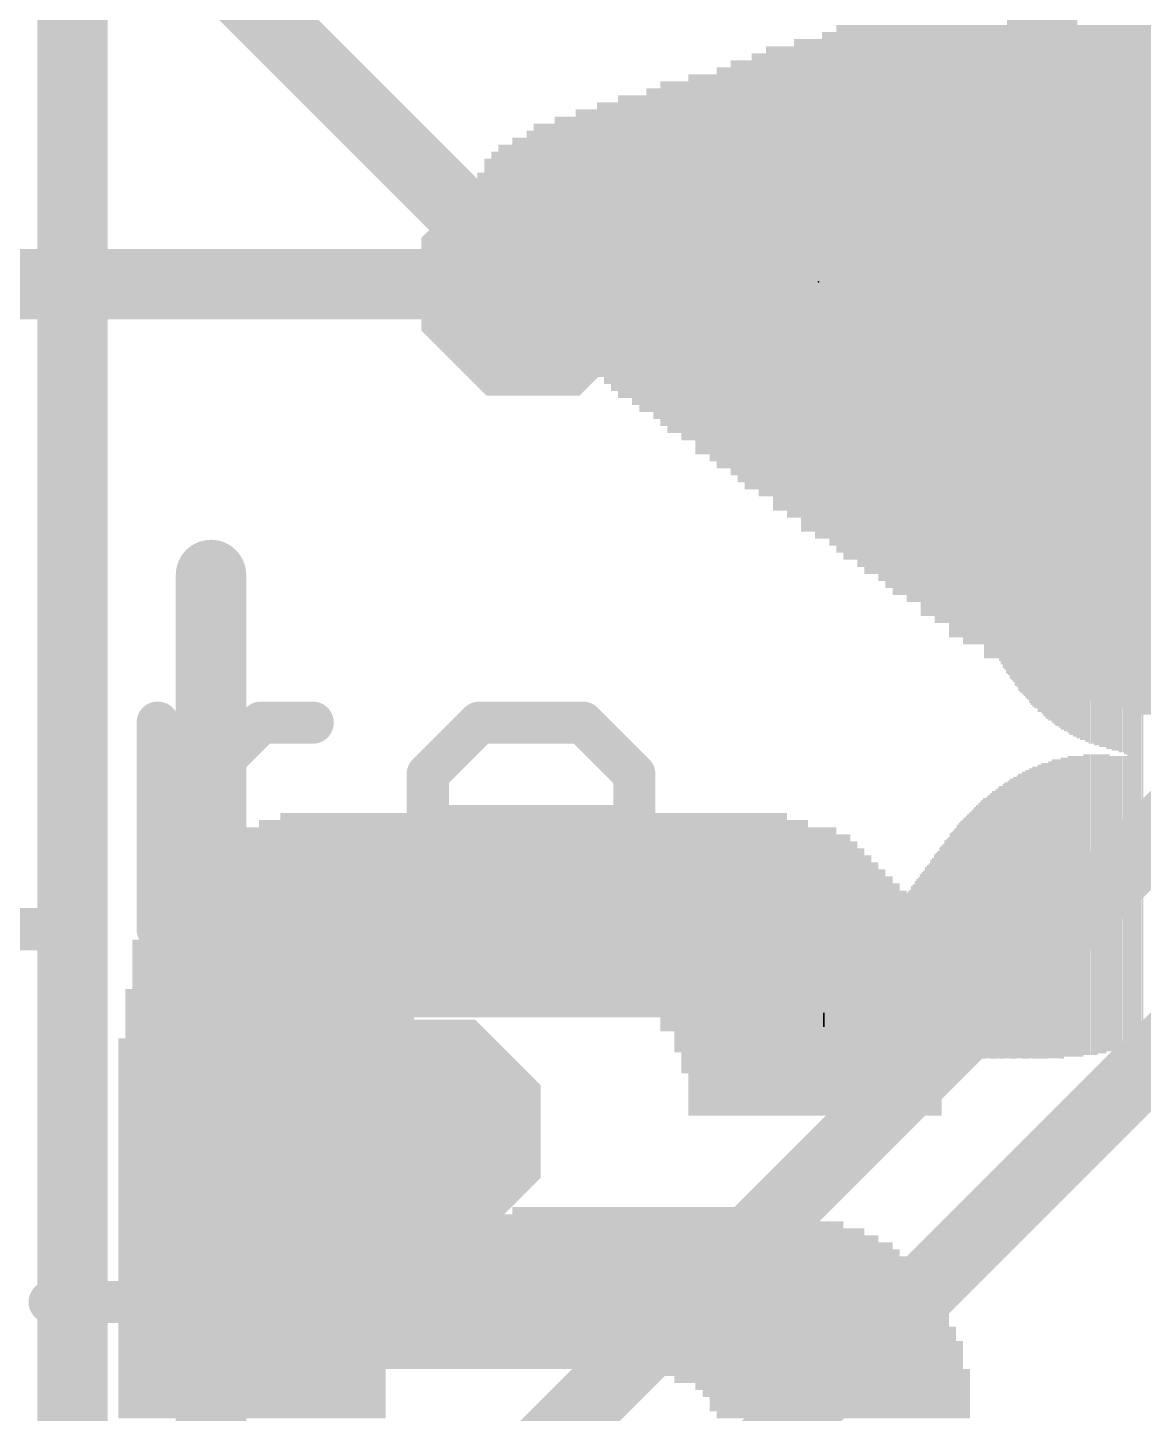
# Model space of a CAD drawing. Extents: x -14.2 to 48.4, y -5.3 to 35.
# Drawn here: x 28.77 to 32.79, y 9.12 to 14.13 of the extents above; entities that cross this region are included whole.
import ezdxf

# ---------------------------------------------------------------- set-up
doc = ezdxf.new("R2010")
doc.units = 0
for name, color, linetype in [('1', 12, 'CONTINUOUS'), ('16', 132, 'CONTINUOUS'), ('18', 110, 'CONTINUOUS'), ('21', 40, 'CONTINUOUS'), ('22', 6, 'CONTINUOUS'), ('23', 40, 'CONTINUOUS')]:
    doc.layers.add(name, color=color, linetype=linetype)

# ---------------------------------------------------------------- blocks, each defined once
blk = doc.blocks.new('RECT')
blk.add_solid([(-0.5, -0.5), (0.5, -0.5), (-0.5, 0.5), (0.5, 0.5)])
blk = doc.blocks.new('OCTAGONV')
at = {"const_width": 0.5}
blk.add_lwpolyline([(-0.25, -0.1036), (-0.25, 0.1036), (-0.1036, 0.25), (0.1036, 0.25), (0.25, 0.1036), (0.25, -0.1036), (0.1036, -0.25), (-0.1036, -0.25), (-0.25, -0.1036), (-0.25, 0.1036)], dxfattribs=at)

msp = doc.modelspace()

# ---------------------------------------------------------------- linework, layer by layer
at = {"layer": '1', "const_width": 0.254}
for points in [[(28.93, 4.89), (28.93, 18.16)], [(32.43, 18.16), (32.43, 12.528)], [(29.53, 14.262), (30.592, 13.2)], [(32.43, 12.528), (36.83, 8.128)], [(29.43, 4.89), (29.43, 12.15)]]:
    msp.add_lwpolyline(points, dxfattribs=at)
at = {"layer": '1', "const_width": 0.127}
for points in [[(30.5471, 13.1551, 1), (30.6369, 13.2449)], [(32.4749, 12.5729, 1), (32.3851, 12.4831)], [(32.3665, 12.528, 1), (32.4935, 12.528)], [(29.4935, 12.15, 1), (29.3665, 12.15)]]:
    msp.add_lwpolyline(points, format="xyb", dxfattribs=at)
at = {"layer": '16', "const_width": 0.254}
for points in [[(36.146, 13.716), (27.28, 4.85)], [(26.18, 13.2), (30.592, 13.2)], [(34.58, 12.95), (27.03, 5.4)]]:
    msp.add_lwpolyline(points, dxfattribs=at)
at = {"layer": '16', "const_width": 0.127}
msp.add_lwpolyline([(30.592, 13.1365, 1), (30.592, 13.2635)], format="xyb", dxfattribs=at)
at = {"layer": '21', "const_width": 0.1524}
for points in [[(29.2377, 10.8712), (29.2377, 11.6169)], [(29.2377, 11.244), (29.6106, 11.6169)], [(29.6106, 11.6169), (29.797, 11.6169)], [(30.2122, 11.4305), (30.3986, 11.6169)], [(30.3986, 11.6169), (30.7715, 11.6169)], [(30.7715, 11.6169), (30.9579, 11.4305)], [(30.2122, 11.0576), (30.2122, 11.4305)], [(30.9579, 11.4305), (30.9579, 11.244)], [(30.9579, 11.244), (30.2122, 11.244)], [(30.3986, 10.8712), (30.2122, 11.0576)], [(28.4581, 10.8712), (28.831, 10.8712)], [(30.7715, 10.8712), (30.3986, 10.8712)], [(28.8479, 9.5255), (29.5936, 9.5255)]]:
    msp.add_lwpolyline(points, dxfattribs=at)
at = {"layer": '21', "const_width": 0.0762}
for points in [[(29.2758, 11.6169, 1), (29.1996, 11.6169)], [(29.6106, 11.655, 1), (29.6106, 11.5788)], [(29.6375, 11.59, 1), (29.5836, 11.6438)], [(29.797, 11.5788, 1), (29.797, 11.655)], [(30.3986, 11.655, 1), (30.3986, 11.5788)], [(30.4256, 11.59, 1), (30.3717, 11.6438)], [(30.7984, 11.6438, 1), (30.7445, 11.59)], [(30.7715, 11.5788, 1), (30.7715, 11.655)], [(30.2503, 11.4305, 1), (30.1741, 11.4305)], [(30.996, 11.4305, 1), (30.9198, 11.4305)], [(30.1853, 11.4574, 1), (30.2391, 11.4035)], [(30.931, 11.4035, 1), (30.9848, 11.4574)], [(29.2108, 11.271, 1), (29.2646, 11.2171)], [(30.2122, 11.2821, 1), (30.2122, 11.2059)], [(30.9579, 11.2059, 1), (30.9579, 11.2821)], [(30.9198, 11.244, 1), (30.996, 11.244)], [(30.2391, 11.0846, 1), (30.1853, 11.0307)], [(30.1741, 11.0576, 1), (30.2503, 11.0576)], [(28.831, 10.8331, 1), (28.831, 10.9093)], [(29.1996, 10.8712, 1), (29.2758, 10.8712)], [(30.3986, 10.9093, 1), (30.3986, 10.8331)], [(30.3717, 10.8443, 1), (30.4256, 10.8981)], [(30.7715, 10.8331, 1), (30.7715, 10.9093)], [(28.8479, 9.5636, 1), (28.8479, 9.4874)], [(29.5936, 9.4874, 1), (29.5936, 9.5636)]]:
    msp.add_lwpolyline(points, format="xyb", dxfattribs=at)
at = {"layer": '23'}
msp.add_point((31.623, 13.208), dxfattribs=at)

# ---------------------------------------------------------------- block references
at = {"layer": '18', "xscale": 0.8064, "yscale": 0.8064}
for p in [(30.592, 13.2), (30.592, 13.2), (30.217, 10.141), (30.217, 10.141)]:
    msp.add_blockref('OCTAGONV', p, dxfattribs=at)
at = {"layer": '21', "rotation": 270}
for p, xscale, yscale in [((32.0231, 12.681), 0.2477, 0.0063), ((32.0294, 12.6714), 0.2794, 0.0064), ((32.0358, 12.6683), 0.2985, 0.0063), ((32.0421, 12.6587), 0.3302, 0.0064), ((32.0485, 12.6524), 0.3429, 0.0063), ((32.0548, 12.6429), 0.3747, 0.0064), ((32.0612, 12.6334), 0.3937, 0.0063), ((32.0675, 12.6302), 0.4127, 0.0064), ((32.0739, 12.6174), 0.4381, 0.0063), ((32.0802, 12.6111), 0.4636, 0.0064), ((32.0866, 12.6016), 0.4826, 0.0063), ((32.0929, 12.5953), 0.4953, 0.0064), ((32.0993, 12.5826), 0.5207, 0.0063), ((32.1056, 12.5762), 0.5334, 0.0064), ((32.112, 12.5635), 0.5588, 0.0063), ((32.1183, 12.554), 0.5779, 0.0064), ((32.1247, 12.5445), 0.5969, 0.0063), ((32.131, 12.5349), 0.616, 0.0064), ((32.1374, 12.5254), 0.635, 0.0063), ((32.1437, 12.5159), 0.6541, 0.0064), ((32.1501, 12.5031), 0.6667, 0.0063), ((32.1564, 12.4936), 0.6858, 0.0064), ((32.1628, 12.4841), 0.7048, 0.0063), ((32.1691, 12.4746), 0.7239, 0.0064), ((32.1755, 12.465), 0.7429, 0.0063), ((32.1818, 12.4524), 0.7557, 0.0064), ((32.1882, 12.4428), 0.7747, 0.0063), ((32.1945, 12.4333), 0.7938, 0.0064), ((32.2009, 12.4206), 0.8064, 0.0063), ((32.2072, 12.4111), 0.8255, 0.0064), ((32.2136, 12.4016), 0.8445, 0.0063), ((32.2199, 12.3889), 0.8573, 0.0064), ((32.2263, 12.3825), 0.87, 0.0063), ((32.2326, 12.373), 0.889, 0.0064), ((32.239, 12.3635), 0.8953, 0.0063), ((32.2453, 12.3571), 0.908, 0.0064), ((32.2517, 12.3508), 0.9207, 0.0063), ((32.258, 12.3413), 0.9271, 0.0064), ((32.2644, 12.3349), 0.9398, 0.0063), ((32.2707, 12.3285), 0.9525, 0.0064), ((31.9913, 12.7095), 0.1016, 0.0064), ((31.9977, 12.7032), 0.1397, 0.0063), ((32.004, 12.6969), 0.1651, 0.0064), ((32.0104, 12.6936), 0.1969, 0.0063), ((32.0167, 12.6873), 0.2222, 0.0064), ((32.2771, 12.319), 0.9588, 0.0063), ((32.2834, 12.3127), 0.9715, 0.0064), ((32.2898, 12.3063), 0.9842, 0.0063), ((32.2961, 12.3), 0.9843, 0.0064), ((32.3025, 12.2936), 0.997, 0.0063), ((32.3088, 12.2904), 1.0033, 0.0064), ((32.3152, 12.2841), 1.016, 0.0063), ((32.3215, 12.2777), 1.016, 0.0064), ((32.3279, 12.2746), 1.0223, 0.0063), ((32.3342, 12.2651), 1.0287, 0.0064), ((32.3406, 12.2619), 1.0351, 0.0063), ((32.3469, 12.2555), 1.0478, 0.0064), ((32.3533, 12.2523), 1.0541, 0.0063), ((32.3596, 12.246), 1.0541, 0.0064), ((32.3659, 12.2428), 1.0604, 0.0063), ((32.3723, 12.2365), 1.0605, 0.0064), ((32.3787, 12.2333), 1.0668, 0.0063), ((32.385, 12.227), 1.0795, 0.0064), ((32.3914, 12.2238), 1.0859, 0.0063), ((32.3977, 12.2174), 1.0858, 0.0064), ((32.404, 12.2142), 1.0922, 0.0063), ((31.985, 12.7096), 0.0635, 0.0063), ((32.4104, 12.2111), 1.0859, 0.0064), ((32.4168, 12.2047), 1.0986, 0.0063), ((32.4231, 12.2047), 1.0986, 0.0064), ((32.4295, 12.2016), 1.1049, 0.0063), ((32.4358, 12.1951), 1.1049, 0.0064), ((32.4421, 12.192), 1.1112, 0.0063), ((32.4485, 12.1888), 1.1176, 0.0064), ((32.4549, 12.1825), 1.1176, 0.0063), ((32.4612, 12.1825), 1.1176, 0.0064), ((32.4676, 12.1793), 1.124, 0.0063), ((32.4739, 12.173), 1.1239, 0.0064), ((32.4802, 12.1698), 1.1303, 0.0063), ((32.4866, 12.1698), 1.1303, 0.0064), ((32.493, 12.1635), 1.1303, 0.0063), ((32.4993, 12.1603), 1.1367, 0.0064), ((32.5057, 12.1603), 1.1367, 0.0063), ((32.512, 12.1539), 1.1366, 0.0064), ((32.5183, 12.1539), 1.1366, 0.0063), ((32.5247, 12.1507), 1.143, 0.0064), ((32.5311, 12.1444), 1.143, 0.0063), ((32.5374, 12.1444), 1.143, 0.0064), ((32.5438, 12.1412), 1.1494, 0.0063), ((32.5501, 12.138), 1.143, 0.0064), ((32.5564, 12.1349), 1.1493, 0.0063), ((32.5628, 12.1349), 1.1493, 0.0064), ((32.5692, 12.1285), 1.1494, 0.0063), ((32.5755, 12.1285), 1.1494, 0.0064), ((32.5819, 12.1285), 1.1494, 0.0063), ((32.5882, 12.1222), 1.1493, 0.0064), ((32.5945, 12.1222), 1.1493, 0.0063), ((32.6009, 12.1189), 1.1557, 0.0064), ((32.6073, 12.1158), 1.1494, 0.0063), ((32.6136, 12.1158), 1.1494, 0.0064), ((32.62, 12.1127), 1.1557, 0.0063), ((32.6263, 12.1095), 1.1493, 0.0064), ((32.6326, 12.1095), 1.1493, 0.0063), ((32.639, 12.1063), 1.1557, 0.0064), ((32.6454, 12.1031), 1.1494, 0.0063), ((32.6517, 12.1031), 1.1494, 0.0064), ((32.6581, 12.1031), 1.1494, 0.0063), ((32.6644, 12.0968), 1.1493, 0.0064), ((32.6707, 12.0968), 1.1493, 0.0063), ((32.6771, 12.0968), 1.1493, 0.0064), ((32.6835, 12.0904), 1.1494, 0.0063), ((32.6898, 12.0904), 1.1494, 0.0064), ((32.6962, 12.0904), 1.1494, 0.0063), ((32.7025, 12.0872), 1.143, 0.0064), ((32.7088, 12.0841), 1.1493, 0.0063), ((32.7152, 12.0841), 1.1493, 0.0064), ((32.7216, 12.0809), 1.143, 0.0063), ((32.7279, 12.0777), 1.1494, 0.0064), ((32.7343, 12.0777), 1.1494, 0.0063), ((32.7406, 11.5475), 2.1971, 0.0064), ((32.7469, 11.5475), 2.1971, 0.0063), ((32.7533, 11.5475), 2.1971, 0.0064), ((32.7597, 11.5475), 2.1844, 0.0063), ((32.766, 11.5475), 2.1844, 0.0064), ((32.7724, 11.5475), 2.1844, 0.0063), ((32.7787, 11.5475), 2.1717, 0.0064), ((32.785, 11.5475), 2.1717, 0.0063), ((32.7914, 11.8681), 1.5303, 0.0064), ((32.3977, 10.9315), 1.0541, 0.0064), ((32.404, 10.9315), 1.0541, 0.0063), ((32.4104, 10.9315), 1.0541, 0.0064), ((32.4168, 10.9347), 1.0604, 0.0063), ((32.4231, 10.9347), 1.0604, 0.0064), ((32.4295, 10.9379), 1.0668, 0.0063), ((32.4358, 10.9379), 1.0668, 0.0064), ((32.4421, 10.9379), 1.0668, 0.0063), ((32.4485, 10.9379), 1.0668, 0.0064), ((32.4549, 10.9411), 1.0731, 0.0063), ((32.4612, 10.9411), 1.0731, 0.0064), ((32.4676, 10.9443), 1.0795, 0.0063), ((32.4739, 10.9443), 1.0795, 0.0064), ((32.4802, 10.9443), 1.0795, 0.0063), ((32.4866, 10.9443), 1.0795, 0.0064), ((32.493, 10.9443), 1.0795, 0.0063), ((32.4993, 10.9474), 1.0858, 0.0064), ((32.5057, 10.9474), 1.0858, 0.0063), ((32.512, 10.9505), 1.0795, 0.0064), ((32.5183, 10.9505), 1.0795, 0.0063), ((32.5247, 10.9538), 1.0859, 0.0064), ((32.5311, 10.9538), 1.0859, 0.0063), ((32.5374, 10.9538), 1.0859, 0.0064), ((32.5438, 10.9538), 1.0859, 0.0063), ((32.5501, 10.9538), 1.0859, 0.0064), ((32.5564, 10.9538), 1.0859, 0.0063), ((32.5628, 10.9538), 1.0859, 0.0064), ((32.5692, 10.9538), 1.0859, 0.0063), ((32.5755, 10.9538), 1.0859, 0.0064), ((32.5819, 10.9601), 1.0858, 0.0063), ((32.5882, 10.9601), 1.0858, 0.0064), ((32.5945, 10.9601), 1.0858, 0.0063), ((32.6009, 10.9601), 1.0858, 0.0064), ((32.6073, 10.9601), 1.0858, 0.0063), ((32.6136, 10.9601), 1.0858, 0.0064), ((32.62, 10.9601), 1.0858, 0.0063), ((32.6263, 10.9601), 1.0858, 0.0064), ((32.6326, 10.9633), 1.0795, 0.0063), ((32.639, 10.9633), 1.0795, 0.0064), ((32.6454, 10.9633), 1.0795, 0.0063), ((32.6517, 10.9633), 1.0795, 0.0064), ((32.6581, 10.9633), 1.0795, 0.0063), ((32.6644, 10.9665), 1.0731, 0.0064), ((32.6707, 10.9665), 1.0731, 0.0063), ((32.6771, 10.9633), 1.0668, 0.0064), ((32.6835, 10.9633), 1.0668, 0.0063), ((32.6898, 10.9633), 1.0668, 0.0064), ((32.6962, 10.9665), 1.0605, 0.0063), ((32.7025, 10.9665), 1.0605, 0.0064), ((32.7088, 10.9665), 1.0605, 0.0063), ((32.7152, 10.9696), 1.0541, 0.0064), ((32.7216, 10.9696), 1.0541, 0.0063), ((32.7279, 10.9696), 1.0541, 0.0064), ((32.7343, 10.9696), 1.0541, 0.0063), ((32.3088, 10.9062), 1.0033, 0.0064), ((32.3152, 10.9093), 1.0096, 0.0063), ((32.3215, 10.9093), 1.0096, 0.0064), ((32.3279, 10.9125), 1.016, 0.0063), ((32.3342, 10.9125), 1.016, 0.0064), ((32.3406, 10.9157), 1.0223, 0.0063), ((32.3469, 10.9189), 1.0287, 0.0064), ((32.3533, 10.9189), 1.0287, 0.0063), ((32.3596, 10.922), 1.035, 0.0064), ((32.3659, 10.922), 1.035, 0.0063), ((32.3723, 10.9252), 1.0414, 0.0064), ((32.3787, 10.9252), 1.0414, 0.0063), ((32.385, 10.9284), 1.0477, 0.0064), ((32.3914, 10.9284), 1.0477, 0.0063), ((32.239, 10.8808), 0.9525, 0.0063), ((32.2453, 10.8839), 0.9588, 0.0064), ((32.2517, 10.8871), 0.9652, 0.0063), ((32.258, 10.8871), 0.9652, 0.0064), ((32.2644, 10.8902), 0.9715, 0.0063), ((32.2707, 10.8935), 0.9779, 0.0064), ((32.2771, 10.8966), 0.9842, 0.0063), ((32.2834, 10.8966), 0.9842, 0.0064), ((32.2898, 10.8998), 0.9906, 0.0063), ((32.2961, 10.903), 0.9969, 0.0064), ((32.3025, 10.903), 0.9969, 0.0063), ((32.1818, 10.8554), 0.9017, 0.0064), ((32.1882, 10.8585), 0.908, 0.0063), ((32.1945, 10.8617), 0.9144, 0.0064), ((32.2009, 10.8649), 0.9207, 0.0063), ((32.2072, 10.8681), 0.9271, 0.0064), ((32.2136, 10.8712), 0.9334, 0.0063), ((32.2199, 10.8744), 0.9398, 0.0064), ((32.2263, 10.8744), 0.9398, 0.0063), ((32.2326, 10.8776), 0.9461, 0.0064), ((32.131, 10.83), 0.8509, 0.0064), ((32.1374, 10.8331), 0.8572, 0.0063), ((32.1437, 10.8363), 0.8636, 0.0064), ((32.1501, 10.8395), 0.8699, 0.0063), ((32.1564, 10.8427), 0.8763, 0.0064), ((32.1628, 10.8458), 0.8826, 0.0063), ((32.1691, 10.849), 0.889, 0.0064), ((32.1755, 10.8521), 0.8953, 0.0063), ((32.0929, 10.8046), 0.8001, 0.0064), ((32.0993, 10.8109), 0.8128, 0.0063), ((32.1056, 10.814), 0.8191, 0.0064), ((32.112, 10.8173), 0.8255, 0.0063), ((32.1183, 10.8204), 0.8318, 0.0064), ((32.1247, 10.8268), 0.8445, 0.0063), ((32.0548, 10.7792), 0.7493, 0.0064), ((32.0612, 10.7855), 0.762, 0.0063), ((32.0675, 10.7887), 0.7683, 0.0064), ((32.0739, 10.7919), 0.7747, 0.0063), ((32.0802, 10.7982), 0.7874, 0.0064), ((32.0866, 10.8014), 0.7937, 0.0063), ((32.0231, 10.7569), 0.7048, 0.0063), ((32.0294, 10.7633), 0.7175, 0.0064), ((32.0358, 10.7665), 0.7239, 0.0063), ((32.0421, 10.7728), 0.7366, 0.0064), ((32.0485, 10.7759), 0.7429, 0.0063), ((31.985, 10.7315), 0.654, 0.0063), ((31.9913, 10.7378), 0.6667, 0.0064), ((31.9977, 10.7411), 0.6731, 0.0063), ((32.004, 10.7442), 0.6794, 0.0064), ((32.0104, 10.7506), 0.6921, 0.0063), ((32.0167, 10.7538), 0.6985, 0.0064), ((32.7914, 10.7665), 0.5969, 0.0064), ((31.9469, 10.7061), 0.6032, 0.0063), ((31.9532, 10.7093), 0.6096, 0.0064), ((31.9596, 10.7157), 0.6223, 0.0063), ((31.9659, 10.7188), 0.6286, 0.0064), ((31.9723, 10.7252), 0.6413, 0.0063), ((31.9786, 10.7284), 0.6477, 0.0064), ((31.9088, 10.6807), 0.5524, 0.0063), ((31.9151, 10.6839), 0.5588, 0.0064), ((31.9215, 10.6903), 0.5715, 0.0063), ((31.9278, 10.6934), 0.5778, 0.0064), ((31.9342, 10.6966), 0.5842, 0.0063), ((31.9405, 10.703), 0.5969, 0.0064), ((31.8707, 10.6553), 0.5016, 0.0063), ((31.877, 10.6585), 0.508, 0.0064), ((31.8834, 10.6616), 0.5143, 0.0063), ((31.8897, 10.668), 0.527, 0.0064), ((31.8961, 10.6712), 0.5334, 0.0063), ((31.9024, 10.6776), 0.5461, 0.0064), ((31.8326, 10.6299), 0.4508, 0.0063), ((31.8389, 10.6331), 0.4572, 0.0064), ((31.8453, 10.6363), 0.4635, 0.0063), ((31.8516, 10.6426), 0.4762, 0.0064), ((31.858, 10.6458), 0.4826, 0.0063), ((31.8643, 10.649), 0.4889, 0.0064), ((31.8008, 10.6077), 0.4064, 0.0064), ((31.8072, 10.6109), 0.4127, 0.0063), ((31.8135, 10.6141), 0.4191, 0.0064), ((31.8199, 10.6204), 0.4318, 0.0063), ((31.8262, 10.6235), 0.4381, 0.0064), ((31.7691, 10.5854), 0.3619, 0.0063), ((31.7754, 10.5887), 0.3683, 0.0064), ((31.7818, 10.595), 0.381, 0.0063), ((31.7881, 10.5982), 0.3873, 0.0064), ((31.7945, 10.6014), 0.3937, 0.0063), ((31.7309, 10.5664), 0.2984, 0.0063), ((31.7373, 10.5664), 0.3112, 0.0064), ((31.7437, 10.5696), 0.3175, 0.0063), ((31.75, 10.5759), 0.3302, 0.0064), ((31.7564, 10.5791), 0.3366, 0.0063), ((31.7627, 10.5791), 0.3492, 0.0064), ((31.6928, 10.5442), 0.2286, 0.0063), ((31.6992, 10.5506), 0.2413, 0.0064), ((31.7056, 10.5505), 0.254, 0.0063), ((31.7119, 10.5569), 0.2667, 0.0064), ((31.7183, 10.5569), 0.2794, 0.0063), ((31.7246, 10.5601), 0.2857, 0.0064), ((31.6611, 10.5442), 0.1397, 0.0064), ((31.6675, 10.541), 0.1588, 0.0063), ((31.6738, 10.5442), 0.1778, 0.0064), ((31.6802, 10.541), 0.1968, 0.0063), ((31.6865, 10.5442), 0.2159, 0.0064), ((31.6421, 10.5442), 0.0508, 0.0063), ((31.6484, 10.541), 0.0826, 0.0064), ((31.6547, 10.541), 0.1206, 0.0063)]:
    msp.add_blockref('RECT', p, dxfattribs=dict(at, xscale=xscale, yscale=yscale))
at = {"layer": '22', "yscale": 0.0254, "rotation": 180}
for p, xscale in [((32.8803, 14.097), 2.4892), ((32.893, 14.1224), 2.413), ((32.8168, 14.0462), 2.7686), ((33.3375, 14.0716), 3.6068), ((33.2232, 13.9954), 3.8354), ((33.2613, 14.0208), 3.7592), ((33.147, 13.9446), 3.9878), ((33.1978, 13.97), 3.8862), ((33.0708, 13.8938), 4.1402), ((33.0962, 13.9192), 4.0894), ((32.9819, 13.843), 4.318), ((33.02, 13.8684), 4.2418), ((32.9057, 13.7922), 4.4704), ((32.9438, 13.8176), 4.3942), ((32.8676, 13.7668), 4.5466), ((32.8422, 13.716), 4.6482), ((32.8676, 13.7414), 4.5974), ((32.8041, 13.6652), 4.7244), ((32.8168, 13.6906), 4.699), ((32.7914, 13.6398), 4.7498), ((32.8041, 13.6144), 4.7752), ((32.7787, 13.5636), 4.826), ((32.7914, 13.589), 4.8006), ((32.7914, 13.5382), 4.8514), ((32.7914, 13.5128), 4.8514), ((32.7914, 13.4874), 4.8514), ((32.8041, 13.462), 4.8768), ((32.7914, 13.4366), 4.9022), ((32.7914, 13.4112), 4.9022), ((32.8041, 13.3858), 4.9276), ((32.8168, 13.3604), 4.953), ((32.8168, 13.335), 4.953), ((32.8422, 13.3096), 4.953), ((32.8422, 13.2842), 4.953), ((32.8549, 13.2588), 4.9784), ((32.8803, 13.2334), 4.9784), ((32.893, 13.208), 4.953), ((32.9057, 13.1826), 4.9784), ((32.9438, 13.1572), 5.0038), ((32.9819, 13.1318), 5.0292), ((32.258, 13.1064), 3.5306), ((32.2199, 13.081), 3.3528), ((32.2199, 13.0556), 3.302), ((32.1945, 13.0302), 3.2004), ((32.2072, 13.0048), 3.1242), ((32.2072, 12.9794), 3.0734), ((32.2199, 12.954), 3.048), ((32.2326, 12.9286), 2.9718), ((32.2453, 12.9032), 2.9464), ((32.2707, 12.8778), 2.9464), ((32.2961, 12.8524), 2.8956), ((32.3088, 12.827), 2.8702), ((32.3469, 12.8016), 2.8956), ((32.385, 12.7762), 2.8702), ((32.3977, 12.7508), 2.8448), ((32.4485, 12.7254), 2.8448), ((32.4866, 12.7), 2.8702), ((32.512, 12.6746), 2.8702), ((32.5755, 12.6492), 2.8956), ((32.639, 12.6238), 2.921), ((32.6644, 12.5984), 2.9718), ((32.7406, 12.573), 3.0226), ((32.7914, 12.5476), 3.0734), ((32.9565, 12.5222), 3.302), ((34.9123, 12.4968), 7.1628), ((34.9123, 12.4714), 7.112), ((34.9123, 12.446), 7.0104), ((34.8869, 12.4206), 6.858), ((34.8742, 12.3952), 6.8326), ((34.8488, 12.3698), 6.6802), ((34.8107, 12.3444), 6.5024), ((34.7599, 12.319), 6.4008), ((33.8201, 12.2936), 4.4196), ((33.8201, 12.2682), 4.318), ((33.8201, 12.2428), 4.2672), ((33.8328, 12.2174), 4.2418), ((33.528, 12.192), 3.5306), ((33.5153, 12.1666), 3.4544), ((33.5153, 12.1412), 3.3528), ((33.5026, 12.1158), 3.2766), ((33.5153, 12.0904), 3.2512), ((33.5153, 12.065), 3.1496), ((33.528, 12.0396), 3.0734), ((33.528, 12.0142), 3.0734), ((33.528, 11.9888), 2.9718), ((33.5407, 11.9634), 2.8956), ((33.5407, 11.938), 2.8956), ((33.5534, 11.9126), 2.8194), ((33.5788, 11.8872), 2.7178), ((33.5788, 11.8618), 2.7178), ((33.6042, 11.8364), 2.6162), ((33.6169, 11.811), 2.54), ((33.6169, 11.7856), 2.4892), ((33.655, 11.7602), 2.413), ((33.1724, 11.7348), 1.2954), ((33.1851, 11.7094), 1.2192), ((33.1724, 11.684), 1.0414), ((33.1724, 11.6586), 0.8382), ((30.5943, 11.2522), 1.9812), ((30.5943, 11.2776), 1.8288), ((30.5943, 11.2014), 2.286), ((30.5943, 11.2268), 2.1844), ((30.5816, 11.1506), 2.413), ((30.5816, 11.176), 2.3622), ((30.5816, 11.0998), 2.5146), ((30.5816, 11.1252), 2.4638), ((30.5816, 11.049), 2.6162), ((30.5816, 11.0744), 2.5654), ((30.5816, 10.9982), 2.7178), ((30.5816, 11.0236), 2.667), ((30.5816, 10.9474), 2.7686), ((30.5816, 10.9728), 2.7178), ((30.5816, 10.922), 2.8194), ((30.5816, 10.8966), 2.8194), ((30.5816, 10.8712), 2.8194), ((30.5816, 10.8458), 2.8194), ((30.5689, 10.8204), 2.8448), ((30.5816, 10.795), 2.8702), ((30.5816, 10.7696), 2.8702), ((30.5816, 10.7442), 2.8702), ((30.5816, 10.7188), 2.8702), ((30.5816, 10.6934), 2.8702), ((30.5816, 10.6426), 2.921), ((30.5816, 10.668), 2.8702), ((30.5816, 10.6172), 2.921), ((30.5816, 10.5918), 2.921), ((30.5816, 10.5664), 2.921), ((29.6418, 10.541), 1.0414), ((31.5468, 10.541), 0.9906), ((29.6291, 10.5156), 1.016), ((31.5468, 10.5156), 0.9906), ((29.6037, 10.4648), 1.016), ((29.6164, 10.4902), 0.9906), ((31.5722, 10.4902), 0.9398), ((31.5722, 10.4648), 0.9398), ((29.6037, 10.4394), 1.016), ((29.591, 10.414), 0.9906), ((31.5849, 10.4394), 0.9652), ((31.5976, 10.414), 0.9398), ((29.591, 10.3886), 0.9906), ((29.591, 10.3632), 0.9906), ((31.5976, 10.3886), 0.9398), ((31.5976, 10.3632), 0.9398), ((29.591, 10.3378), 0.9906), ((29.5783, 10.3124), 0.9652), ((31.6103, 10.3378), 0.9144), ((31.6103, 10.3124), 0.9144), ((29.5783, 10.287), 0.9652), ((29.5783, 10.2616), 0.9652), ((31.6103, 10.287), 0.9144), ((31.6103, 10.2616), 0.9144), ((29.5783, 10.2362), 0.9652), ((29.5783, 10.2108), 0.9652), ((31.6103, 10.2362), 0.9144), ((31.6103, 10.2108), 0.9144), ((29.5783, 10.1854), 0.9652), ((29.5783, 10.16), 0.9652), ((29.5783, 10.1346), 0.9652), ((29.5783, 10.1092), 0.9652), ((29.5783, 10.0838), 0.9652), ((29.5783, 10.0584), 0.9652), ((29.5783, 10.033), 0.9652), ((29.5783, 10.0076), 0.9652), ((29.5783, 9.9822), 0.9652), ((29.5783, 9.9568), 0.9652), ((29.5783, 9.9314), 0.9652), ((29.5783, 9.906), 0.9652), ((29.5783, 9.8806), 0.9652), ((29.5783, 9.8552), 0.9652), ((31.0134, 9.8552), 0.9906), ((29.5783, 9.8298), 0.9652), ((29.5783, 9.8044), 0.9652), ((30.9499, 9.8044), 1.524), ((31.0007, 9.8298), 1.2192), ((30.4419, 9.779), 2.6924), ((30.4673, 9.7536), 2.7432), ((30.4927, 9.7282), 2.794), ((30.5054, 9.7028), 2.8194), ((30.5181, 9.6774), 2.8448), ((30.5435, 9.652), 2.8956), ((30.5435, 9.6266), 2.8956), ((30.5562, 9.6012), 2.921), ((30.5689, 9.5758), 2.9464), ((30.5816, 9.5504), 2.9718), ((30.5816, 9.525), 2.9718), ((30.5943, 9.4996), 2.9972), ((30.5943, 9.4742), 2.9972), ((30.5943, 9.4488), 2.9972), ((30.607, 9.4234), 3.0226), ((30.607, 9.398), 3.0226), ((30.6197, 9.3726), 3.048), ((30.6197, 9.3472), 3.048), ((30.6197, 9.3218), 3.048), ((30.6197, 9.2964), 3.048), ((29.5783, 9.271), 0.9652), ((29.5783, 9.2456), 0.9652), ((31.6103, 9.271), 1.1176), ((31.6357, 9.2456), 1.0668), ((29.5783, 9.2202), 0.9652), ((29.5783, 9.1948), 0.9652), ((31.6738, 9.2202), 0.9906), ((31.6865, 9.1948), 0.9652), ((29.5783, 9.1694), 0.9652), ((29.5783, 9.144), 0.9652), ((31.6992, 9.1694), 0.9398), ((31.6992, 9.144), 0.9398), ((29.5783, 9.1186), 0.9652), ((31.7119, 9.1186), 0.9144)]:
    msp.add_blockref('RECT', p, dxfattribs=dict(at, xscale=xscale))

doc.saveas('drawing.dxf')
